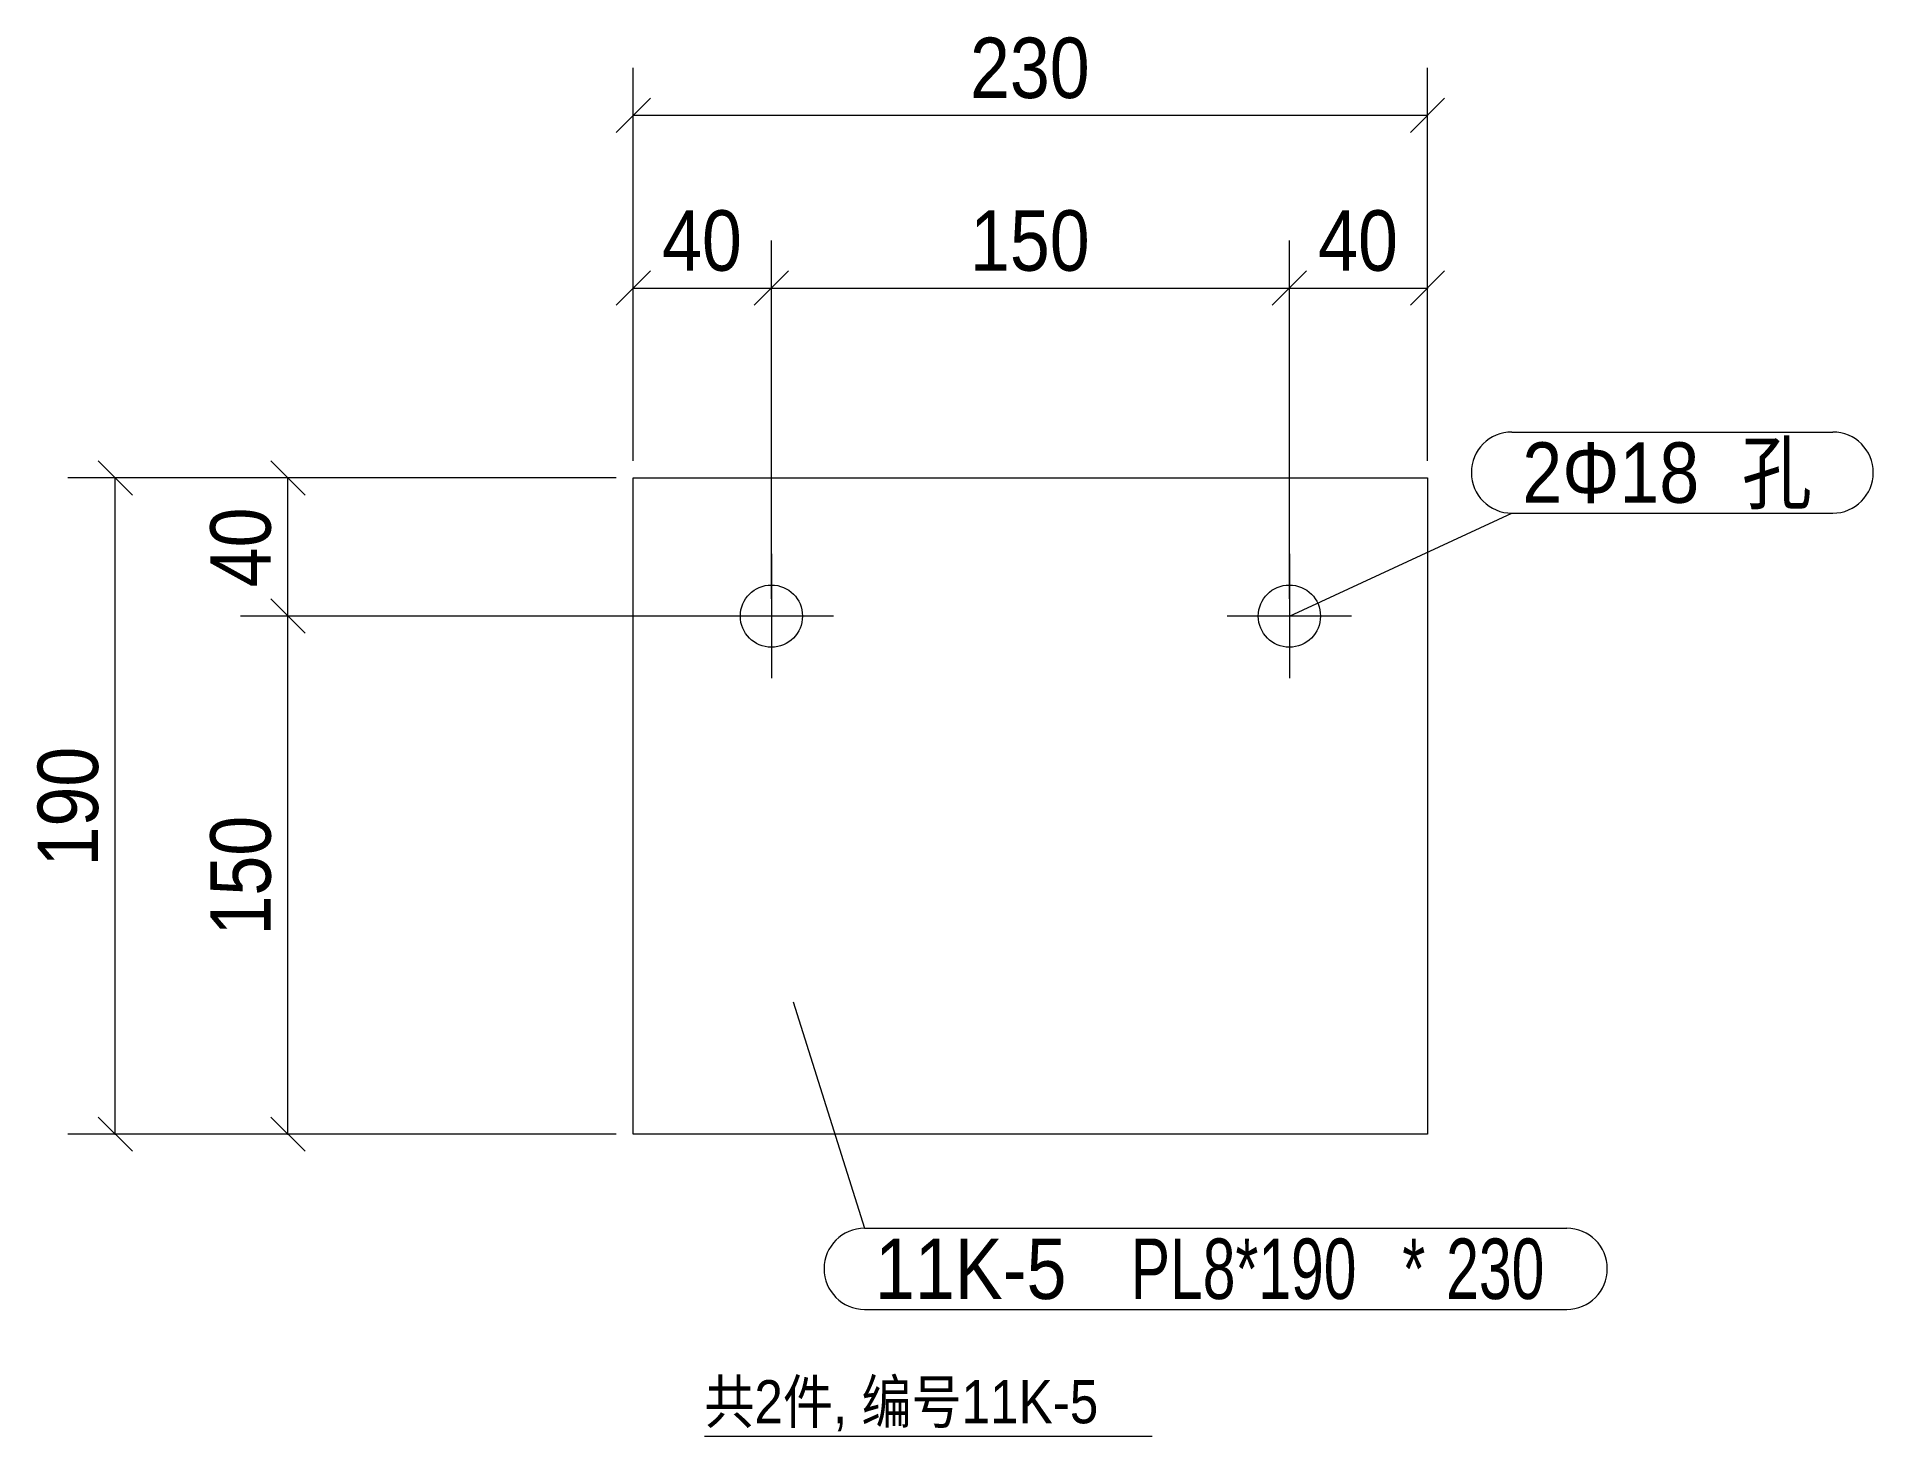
# Model space of a CAD drawing. Header units: millimetres. Extents: x 310 to 842, y 2297 to 2702.
import ezdxf

# ---------------------------------------------------------------- set-up
doc = ezdxf.new("R2010")
doc.units = ezdxf.units.MM
doc.header["$LTSCALE"] = 5
doc.linetypes.add('XKITLINE00', pattern=[0])
for name, color, linetype, lineweight in [('Bolt', 7, 'Continuous', 0), ('BoltMark', 3, 'Continuous', 0), ('OtherObjectType', 1, 'Continuous', 0), ('Part', 2, 'Continuous', 0), ('PartMark', 3, 'Continuous', 0), ('Z-DIMENSIONS', 1, 'Continuous', 0)]:
    doc.layers.add(name, color=color, linetype=linetype, lineweight=lineweight)
doc.styles.add('Arial', font='arial.ttf')
doc.styles.add('Arial Narrow', font='ARIALN.TTF')
doc.styles.add('宋体', font='arial.ttf')

msp = doc.modelspace()

# ---------------------------------------------------------------- linework, layer by layer
at = {"layer": 'Bolt', "color": 3, "linetype": 'XKITLINE00', "lineweight": 0}
for p, q in [((522.45, 2552.08), (522.45, 2516.08)), ((672.45, 2552.08), (672.45, 2516.08)), ((540.45, 2534.08), (504.45, 2534.08)), ((690.45, 2534.08), (654.45, 2534.08))]:
    msp.add_line(p, q, dxfattribs=at)
for centre in [(522.45, 2534.08), (672.45, 2534.08)]:
    msp.add_circle(centre, 9, dxfattribs=at)
at = {"layer": 'BoltMark', "color": 3, "linetype": 'XKITLINE00', "lineweight": 0}
for p, q in [((736.9, 2587.38), (829.79, 2587.38)), ((672.45, 2534.08), (736.9, 2563.88)), ((736.9, 2563.88), (829.79, 2563.88))]:
    msp.add_line(p, q, dxfattribs=at)
for centre, start, end in [((736.9, 2575.63), 90, 270), ((829.79, 2575.63), 270, 90)]:
    msp.add_arc(centre, 11.75, start, end, dxfattribs=at)
at = {"layer": 'OtherObjectType', "color": 6, "linetype": 'XKITLINE00', "lineweight": 0}
msp.add_line((503.04, 2296.59), (632.71, 2296.59), dxfattribs=at)
at = {"layer": 'Part', "color": 2, "linetype": 'XKITLINE00', "lineweight": 0}
for p, q in [((482.45, 2574.08), (712.45, 2574.08)), ((482.45, 2384.08), (482.45, 2574.08)), ((712.45, 2574.08), (712.45, 2384.08)), ((712.45, 2384.08), (482.45, 2384.08))]:
    msp.add_line(p, q, dxfattribs=at)
at = {"layer": 'PartMark', "color": 3, "linetype": 'XKITLINE00', "lineweight": 0}
for p, q in [((528.74, 2422.37), (549.45, 2356.84)), ((549.45, 2356.84), (752.77, 2356.84)), ((549.45, 2333.34), (752.77, 2333.34))]:
    msp.add_line(p, q, dxfattribs=at)
for centre, start, end in [((549.45, 2345.09), 90, 270), ((752.77, 2345.09), 270, 90)]:
    msp.add_arc(centre, 11.75, start, end, dxfattribs=at)
at = {"layer": 'Z-DIMENSIONS', "color": 4, "linetype": 'XKITLINE00', "lineweight": 0}
for p, q in [((482.45, 2579.08), (482.45, 2692.83)), ((712.45, 2579.08), (712.45, 2692.83)), ((487.4, 2684.03), (477.5, 2674.13)), ((717.4, 2684.03), (707.5, 2674.13)), ((482.45, 2679.08), (712.45, 2679.08)), ((482.45, 2579.08), (482.45, 2642.83)), ((522.45, 2539.08), (522.45, 2642.83)), ((522.45, 2539.08), (522.45, 2642.83)), ((672.45, 2539.08), (672.45, 2642.83)), ((672.45, 2539.08), (672.45, 2642.83)), ((712.45, 2579.08), (712.45, 2642.83)), ((487.4, 2634.03), (477.5, 2624.13)), ((527.4, 2634.03), (517.5, 2624.13)), ((527.4, 2634.03), (517.5, 2624.13)), ((677.4, 2634.03), (667.5, 2624.13)), ((677.4, 2634.03), (667.5, 2624.13)), ((717.4, 2634.03), (707.5, 2624.13)), ((482.45, 2629.08), (522.45, 2629.08)), ((522.45, 2629.08), (672.45, 2629.08)), ((672.45, 2629.08), (712.45, 2629.08)), ((327.5, 2579.03), (337.4, 2569.13)), ((377.5, 2579.03), (387.4, 2569.13)), ((477.45, 2574.08), (318.7, 2574.08)), ((332.45, 2384.08), (332.45, 2574.08)), ((477.45, 2574.08), (368.7, 2574.08)), ((382.45, 2534.08), (382.45, 2574.08)), ((377.5, 2539.03), (387.4, 2529.13)), ((377.5, 2539.03), (387.4, 2529.13)), ((517.45, 2534.08), (368.7, 2534.08)), ((517.45, 2534.08), (368.7, 2534.08)), ((382.45, 2384.08), (382.45, 2534.08)), ((327.5, 2389.03), (337.4, 2379.13)), ((377.5, 2389.03), (387.4, 2379.13)), ((477.45, 2384.08), (318.7, 2384.08)), ((477.45, 2384.08), (368.7, 2384.08))]:
    msp.add_line(p, q, dxfattribs=at)
at = {"layer": 'Z-DIMENSIONS', "color": 4}
for p in [(482.45, 2679.08), (712.45, 2679.08), (482.45, 2629.08), (522.45, 2629.08), (522.45, 2629.08), (672.45, 2629.08), (672.45, 2629.08), (712.45, 2629.08), (332.45, 2574.08), (382.45, 2574.08), (382.45, 2534.08), (382.45, 2534.08), (332.45, 2384.08), (382.45, 2384.08)]:
    msp.add_point(p, dxfattribs=at)

# ---------------------------------------------------------------- texts
at = {"layer": 'BoltMark', "color": 7, "style": '宋体', "width": 0.85}
msp.add_text('孔', height=17.5, dxfattribs=at).set_placement((803.47, 2566.88))
at = {"layer": 'BoltMark', "color": 3, "style": '宋体', "width": 0.85}
msp.add_text('2Φ18', height=17.5, dxfattribs=at).set_placement((739.9, 2566.88))
at = {"layer": 'OtherObjectType', "color": 6, "style": 'Arial', "width": 0.85}
msp.add_text('共2件, 编号11K-5', height=12.5, dxfattribs=at).set_placement((503.04, 2300.34))
at = {"layer": 'PartMark', "color": 3, "width": 0.85}
for s, style, p in [('11K-5', '宋体', (552.45, 2336.34)), ('PL8*190', 'Arial Narrow', (626.52, 2336.34)), ('*', 'Arial Narrow', (705.17, 2336.34)), ('230', 'Arial Narrow', (717.86, 2336.34))]:
    msp.add_text(s, height=17.5, dxfattribs=dict(at, style=style)).set_placement(p)
at = {"layer": 'Z-DIMENSIONS', "color": 4, "style": '宋体', "width": 0.85}
for s, p in [('230', (579.95, 2684.08)), ('40', (490.78, 2634.08)), ('150', (579.95, 2634.08)), ('40', (680.78, 2634.08))]:
    msp.add_text(s, height=17.5, dxfattribs=at).set_placement(p)
for s, p in [('40', (377.45, 2542.41)), ('190', (327.45, 2461.58)), ('150', (377.45, 2441.58))]:
    msp.add_text(s, height=17.5, rotation=90.0002, dxfattribs=at).set_placement(p)

doc.saveas('drawing.dxf')
